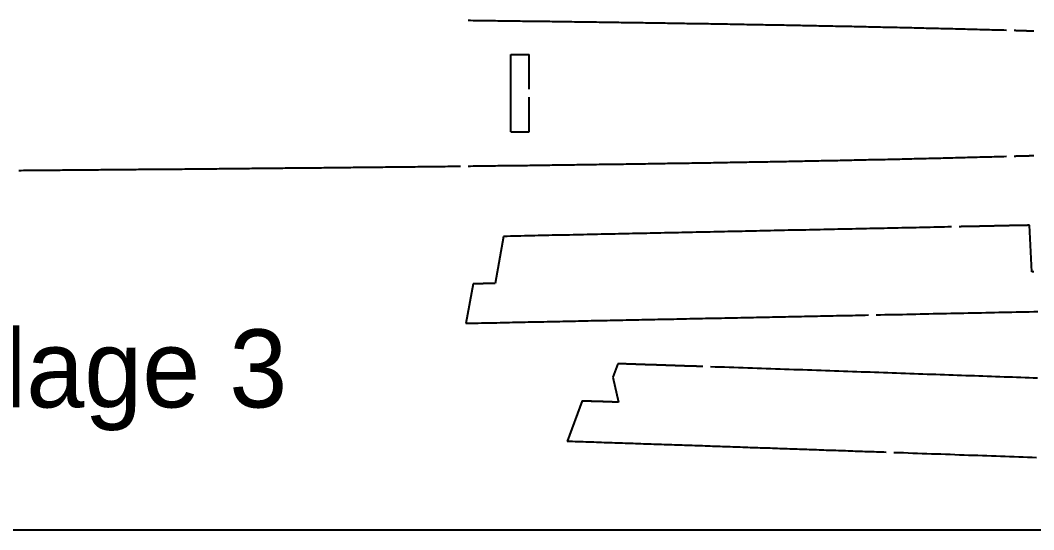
# Model space of a CAD drawing. Extents: x -513 to 387, y 75 to 375.
# Drawn here: x -82.9 to 47, y 75.3 to 140.6 of the extents above; entities that cross this region are included whole.
import ezdxf

# ---------------------------------------------------------------- set-up
doc = ezdxf.new("R2010")
doc.units = 0
doc.layers.get('0').update_dxf_attribs({"linetype": 'CONTINUOUS'})
doc.layers.add('CADRE', color=1, linetype='CONTINUOUS')

msp = doc.modelspace()

# ---------------------------------------------------------------- linework, layer by layer
for p, q in [((-20.06, 126.28), (-20.06, 136.16)), ((-20.06, 136.16), (-17.69, 136.16)), ((-17.69, 131.72), (-17.69, 136.16)), ((-17.69, 126.28), (-17.69, 130.72)), ((-20.06, 126.28), (-17.69, 126.28)), ((46.74, 108.3), (46.44, 114.29)), ((-20.97, 112.86), (-22.06, 106.84)), ((-24.89, 106.78), (-25.82, 101.68)), ((-6.32, 96.54), (-6.95, 94.83)), ((-6.95, 94.83), (-6.24, 91.61)), ((-10.9, 91.77), (-12.81, 86.58))]:
    msp.add_line(p, q)
for points in [[(-25.51, 140.56, 0), (-25.19, 140.56, 0), (-24.88, 140.55, 0), (-24.56, 140.55, 0), (-24.24, 140.54, 0), (-23.93, 140.54, 0), (-23.61, 140.54, 0), (-23.29, 140.53, 0), (-22.98, 140.53, 0), (-22.66, 140.52, 0), (-22.34, 140.52, 0), (-22.02, 140.52, 0), (-21.71, 140.51, 0), (-21.39, 140.51, 0), (-21.07, 140.5, 0), (-20.76, 140.5, 0), (-20.44, 140.5, 0), (-20.12, 140.49, 0), (-19.81, 140.49, 0), (-19.49, 140.49, 0), (-19.17, 140.48, 0), (-18.85, 140.48, 0), (-18.54, 140.47, 0), (-18.22, 140.47, 0), (-17.9, 140.47, 0), (-17.59, 140.46, 0), (-17.27, 140.46, 0), (-16.95, 140.45, 0), (-16.64, 140.45, 0), (-16.32, 140.44, 0), (-16, 140.44, 0), (-15.69, 140.44, 0), (-15.37, 140.43, 0), (-15.05, 140.43, 0), (-14.73, 140.42, 0), (-14.42, 140.42, 0), (-14.1, 140.41, 0), (-13.78, 140.41, 0), (-13.47, 140.41, 0), (-13.15, 140.4, 0), (-12.84, 140.4, 0), (-12.52, 140.39, 0), (-12.2, 140.39, 0), (-11.89, 140.38, 0), (-11.57, 140.38, 0), (-11.25, 140.38, 0), (-10.94, 140.37, 0), (-10.62, 140.37, 0), (-10.31, 140.36, 0), (-9.99, 140.36, 0), (-9.68, 140.35, 0), (-9.36, 140.35, 0), (-9.04, 140.35, 0), (-8.73, 140.34, 0), (-8.41, 140.34, 0), (-8.1, 140.33, 0), (-7.78, 140.33, 0), (-7.47, 140.32, 0), (-7.15, 140.32, 0), (-6.84, 140.31, 0), (-6.52, 140.31, 0), (-6.21, 140.31, 0), (-5.9, 140.3, 0), (-5.58, 140.3, 0), (-5.27, 140.29, 0), (-4.95, 140.29, 0), (-4.64, 140.28, 0), (-4.33, 140.28, 0), (-4.01, 140.27, 0), (-3.7, 140.27, 0), (-3.39, 140.26, 0), (-3.07, 140.26, 0), (-2.76, 140.25, 0), (-2.45, 140.25, 0), (-2.14, 140.25, 0), (-1.82, 140.24, 0), (-1.51, 140.24, 0), (-1.2, 140.23, 0), (-0.89, 140.23, 0), (-0.58, 140.22, 0), (-0.26, 140.22, 0), (0.05, 140.21, 0), (0.36, 140.21, 0), (0.67, 140.2, 0), (0.98, 140.2, 0), (1.29, 140.19, 0), (1.6, 140.19, 0), (1.91, 140.18, 0), (2.22, 140.18, 0), (2.53, 140.17, 0), (2.84, 140.17, 0), (3.15, 140.16, 0), (3.46, 140.16, 0), (3.76, 140.15, 0), (4.07, 140.15, 0), (4.38, 140.14, 0), (4.69, 140.14, 0), (5, 140.13, 0), (5.3, 140.13, 0), (5.61, 140.12, 0), (5.92, 140.12, 0), (6.22, 140.11, 0), (6.53, 140.11, 0), (6.84, 140.1, 0), (7.14, 140.1, 0), (7.45, 140.09, 0), (7.75, 140.09, 0), (8.06, 140.08, 0), (8.36, 140.08, 0), (8.67, 140.07, 0), (8.97, 140.07, 0), (9.28, 140.06, 0), (9.58, 140.06, 0), (9.88, 140.05, 0), (10.19, 140.04, 0), (10.49, 140.04, 0), (10.79, 140.03, 0), (11.09, 140.03, 0), (11.39, 140.02, 0), (11.7, 140.02, 0), (12, 140.01, 0), (12.3, 140.01, 0), (12.6, 140, 0), (12.9, 140, 0), (13.2, 139.99, 0), (13.5, 139.99, 0), (13.8, 139.98, 0), (14.1, 139.97, 0), (14.39, 139.97, 0), (14.69, 139.96, 0), (14.99, 139.96, 0), (15.29, 139.95, 0), (15.58, 139.95, 0), (15.88, 139.94, 0), (16.18, 139.94, 0), (16.47, 139.93, 0), (16.77, 139.93, 0), (17.07, 139.92, 0), (17.36, 139.91, 0), (17.66, 139.91, 0), (17.96, 139.9, 0), (18.26, 139.9, 0), (18.55, 139.89, 0), (18.85, 139.88, 0), (19.15, 139.88, 0), (19.45, 139.87, 0), (19.75, 139.87, 0), (20.05, 139.86, 0), (20.35, 139.85, 0), (20.65, 139.85, 0), (20.95, 139.84, 0), (21.25, 139.84, 0), (21.56, 139.83, 0), (21.86, 139.82, 0), (22.16, 139.82, 0), (22.46, 139.81, 0), (22.77, 139.81, 0), (23.07, 139.8, 0), (23.37, 139.79, 0), (23.68, 139.79, 0), (23.98, 139.78, 0), (24.29, 139.78, 0), (24.59, 139.77, 0), (24.9, 139.76, 0), (25.2, 139.75, 0), (25.51, 139.75, 0), (25.81, 139.74, 0), (26.12, 139.74, 0), (26.43, 139.73, 0), (26.73, 139.72, 0), (27.04, 139.72, 0), (27.35, 139.71, 0), (27.65, 139.7, 0), (27.96, 139.69, 0), (28.27, 139.69, 0), (28.58, 139.68, 0), (28.88, 139.68, 0), (29.19, 139.67, 0), (29.5, 139.66, 0), (29.81, 139.65, 0), (30.12, 139.65, 0), (30.43, 139.64, 0), (30.74, 139.63, 0), (31.04, 139.62, 0), (31.35, 139.62, 0), (31.66, 139.61, 0), (31.97, 139.6, 0), (32.28, 139.6, 0), (32.59, 139.59, 0), (32.9, 139.58, 0), (33.21, 139.57, 0), (33.52, 139.57, 0), (33.83, 139.56, 0), (34.14, 139.55, 0), (34.45, 139.54, 0), (34.77, 139.54, 0), (35.08, 139.53, 0), (35.39, 139.52, 0), (35.7, 139.51, 0), (36.01, 139.51, 0), (36.32, 139.5, 0), (36.63, 139.49, 0), (36.94, 139.48, 0), (37.25, 139.47, 0), (37.56, 139.47, 0), (37.88, 139.46, 0), (38.19, 139.45, 0), (38.5, 139.44, 0), (38.81, 139.44, 0), (39.12, 139.43, 0), (39.43, 139.42, 0), (39.74, 139.41, 0), (40.06, 139.4, 0), (40.37, 139.39, 0), (40.68, 139.38, 0), (40.99, 139.38, 0), (41.3, 139.37, 0), (41.61, 139.36, 0), (41.92, 139.35, 0), (42.24, 139.34, 0), (42.55, 139.34, 0), (42.86, 139.33, 0), (43.17, 139.32, 0), (43.48, 139.31, 0)], [(44.48, 139.28, 0), (44.57, 139.28, 0), (44.66, 139.28, 0), (44.75, 139.27, 0), (44.84, 139.27, 0), (44.93, 139.27, 0), (45.02, 139.26, 0), (45.11, 139.26, 0), (45.2, 139.26, 0), (45.29, 139.26, 0), (45.38, 139.25, 0), (45.47, 139.25, 0), (45.56, 139.25, 0), (45.65, 139.25, 0), (45.74, 139.24, 0), (45.83, 139.24, 0), (45.92, 139.24, 0), (46.01, 139.24, 0), (46.1, 139.23, 0), (46.19, 139.23, 0), (46.28, 139.23, 0), (46.37, 139.23, 0), (46.46, 139.22, 0), (46.55, 139.22, 0), (46.64, 139.22, 0), (46.73, 139.22, 0), (46.82, 139.21, 0), (46.91, 139.21, 0), (47, 139.21, 0)], [(-25.51, 121.88, 0), (-25.19, 121.88, 0), (-24.88, 121.89, 0), (-24.56, 121.89, 0), (-24.24, 121.89, 0), (-23.93, 121.9, 0), (-23.61, 121.9, 0), (-23.29, 121.91, 0), (-22.98, 121.91, 0), (-22.66, 121.91, 0), (-22.34, 121.92, 0), (-22.02, 121.92, 0), (-21.71, 121.93, 0), (-21.39, 121.93, 0), (-21.07, 121.93, 0), (-20.76, 121.94, 0), (-20.44, 121.94, 0), (-20.12, 121.94, 0), (-19.81, 121.95, 0), (-19.49, 121.95, 0), (-19.17, 121.96, 0), (-18.85, 121.96, 0), (-18.54, 121.97, 0), (-18.22, 121.97, 0), (-17.9, 121.97, 0), (-17.59, 121.98, 0), (-17.27, 121.98, 0), (-16.95, 121.99, 0), (-16.64, 121.99, 0), (-16.32, 121.99, 0), (-16, 122, 0), (-15.69, 122, 0), (-15.37, 122.01, 0), (-15.05, 122.01, 0), (-14.73, 122.02, 0), (-14.42, 122.02, 0), (-14.1, 122.02, 0), (-13.78, 122.03, 0), (-13.47, 122.03, 0), (-13.15, 122.04, 0), (-12.84, 122.04, 0), (-12.52, 122.04, 0), (-12.2, 122.05, 0), (-11.89, 122.05, 0), (-11.57, 122.06, 0), (-11.25, 122.06, 0), (-10.94, 122.07, 0), (-10.62, 122.07, 0), (-10.31, 122.08, 0), (-9.99, 122.08, 0), (-9.68, 122.08, 0), (-9.36, 122.09, 0), (-9.04, 122.09, 0), (-8.73, 122.1, 0), (-8.41, 122.1, 0), (-8.1, 122.11, 0), (-7.78, 122.11, 0), (-7.47, 122.11, 0), (-7.15, 122.12, 0), (-6.84, 122.12, 0), (-6.52, 122.13, 0), (-6.21, 122.13, 0), (-5.9, 122.14, 0), (-5.58, 122.14, 0), (-5.27, 122.15, 0), (-4.95, 122.15, 0), (-4.64, 122.16, 0), (-4.33, 122.16, 0), (-4.01, 122.17, 0), (-3.7, 122.17, 0), (-3.39, 122.17, 0), (-3.07, 122.18, 0), (-2.76, 122.18, 0), (-2.45, 122.19, 0), (-2.14, 122.19, 0), (-1.82, 122.2, 0), (-1.51, 122.2, 0), (-1.2, 122.21, 0), (-0.89, 122.21, 0), (-0.58, 122.22, 0), (-0.26, 122.22, 0), (0.05, 122.23, 0), (0.36, 122.23, 0), (0.67, 122.24, 0), (0.98, 122.24, 0), (1.29, 122.25, 0), (1.6, 122.25, 0), (1.91, 122.26, 0), (2.22, 122.26, 0), (2.53, 122.27, 0), (2.84, 122.27, 0), (3.15, 122.28, 0), (3.46, 122.28, 0), (3.76, 122.28, 0), (4.07, 122.29, 0), (4.38, 122.3, 0), (4.69, 122.3, 0), (5, 122.31, 0), (5.3, 122.31, 0), (5.61, 122.31, 0), (5.92, 122.32, 0), (6.22, 122.33, 0), (6.53, 122.33, 0), (6.84, 122.34, 0), (7.14, 122.34, 0), (7.45, 122.35, 0), (7.75, 122.35, 0), (8.06, 122.36, 0), (8.36, 122.36, 0), (8.67, 122.37, 0), (8.97, 122.37, 0), (9.28, 122.38, 0), (9.58, 122.38, 0), (9.88, 122.39, 0), (10.19, 122.39, 0), (10.49, 122.4, 0), (10.79, 122.4, 0), (11.09, 122.41, 0), (11.39, 122.41, 0), (11.7, 122.42, 0), (12, 122.42, 0), (12.3, 122.43, 0), (12.6, 122.44, 0), (12.9, 122.44, 0), (13.2, 122.45, 0), (13.5, 122.45, 0), (13.8, 122.46, 0), (14.1, 122.46, 0), (14.39, 122.47, 0), (14.69, 122.47, 0), (14.99, 122.48, 0), (15.29, 122.48, 0), (15.58, 122.49, 0), (15.88, 122.5, 0), (16.18, 122.5, 0), (16.47, 122.51, 0), (16.77, 122.51, 0), (17.07, 122.52, 0), (17.36, 122.52, 0), (17.66, 122.53, 0), (17.96, 122.54, 0), (18.26, 122.54, 0), (18.55, 122.55, 0), (18.85, 122.55, 0), (19.15, 122.56, 0), (19.45, 122.56, 0), (19.75, 122.57, 0), (20.05, 122.58, 0), (20.35, 122.58, 0), (20.65, 122.59, 0), (20.95, 122.59, 0), (21.25, 122.6, 0), (21.56, 122.61, 0), (21.86, 122.61, 0), (22.16, 122.62, 0), (22.46, 122.63, 0), (22.77, 122.63, 0), (23.07, 122.64, 0), (23.37, 122.64, 0), (23.68, 122.65, 0), (23.98, 122.66, 0), (24.29, 122.66, 0), (24.59, 122.67, 0), (24.9, 122.68, 0), (25.2, 122.68, 0), (25.51, 122.69, 0), (25.81, 122.7, 0), (26.12, 122.7, 0), (26.43, 122.71, 0), (26.73, 122.72, 0), (27.04, 122.72, 0), (27.35, 122.73, 0), (27.65, 122.74, 0), (27.96, 122.74, 0), (28.27, 122.75, 0), (28.58, 122.76, 0), (28.88, 122.76, 0), (29.19, 122.77, 0), (29.5, 122.78, 0), (29.81, 122.78, 0), (30.12, 122.79, 0), (30.43, 122.8, 0), (30.74, 122.81, 0), (31.04, 122.81, 0), (31.35, 122.82, 0), (31.66, 122.83, 0), (31.97, 122.83, 0), (32.28, 122.84, 0), (32.59, 122.85, 0), (32.9, 122.86, 0), (33.21, 122.86, 0), (33.52, 122.87, 0), (33.83, 122.88, 0), (34.14, 122.89, 0), (34.45, 122.89, 0), (34.77, 122.9, 0), (35.08, 122.91, 0), (35.39, 122.92, 0), (35.7, 122.92, 0), (36.01, 122.93, 0), (36.32, 122.94, 0), (36.63, 122.95, 0), (36.94, 122.96, 0), (37.25, 122.96, 0), (37.56, 122.97, 0), (37.88, 122.98, 0), (38.19, 122.99, 0), (38.5, 123, 0), (38.81, 123, 0), (39.12, 123.01, 0), (39.43, 123.02, 0), (39.74, 123.03, 0), (40.06, 123.04, 0), (40.37, 123.04, 0), (40.68, 123.05, 0), (40.99, 123.06, 0), (41.3, 123.07, 0), (41.61, 123.08, 0), (41.92, 123.09, 0), (42.24, 123.09, 0), (42.55, 123.1, 0), (42.86, 123.11, 0), (43.17, 123.12, 0), (43.48, 123.13, 0)], [(44.48, 123.16, 0), (44.57, 123.16, 0), (44.66, 123.16, 0), (44.75, 123.17, 0), (44.84, 123.17, 0), (44.93, 123.17, 0), (45.02, 123.17, 0), (45.11, 123.18, 0), (45.2, 123.18, 0), (45.29, 123.18, 0), (45.38, 123.18, 0), (45.47, 123.19, 0), (45.56, 123.19, 0), (45.65, 123.19, 0), (45.74, 123.19, 0), (45.83, 123.2, 0), (45.92, 123.2, 0), (46.01, 123.2, 0), (46.1, 123.2, 0), (46.19, 123.21, 0), (46.28, 123.21, 0), (46.37, 123.21, 0), (46.46, 123.22, 0), (46.55, 123.22, 0), (46.64, 123.22, 0), (46.73, 123.22, 0), (46.82, 123.23, 0), (46.91, 123.23, 0), (47, 123.23, 0)], [(-83.12, 121.33, 0), (-82.81, 121.33, 0), (-82.49, 121.34, 0), (-82.18, 121.34, 0), (-81.87, 121.34, 0), (-81.55, 121.34, 0), (-81.24, 121.35, 0), (-80.93, 121.35, 0), (-80.62, 121.35, 0), (-80.31, 121.35, 0), (-79.99, 121.36, 0), (-79.68, 121.36, 0), (-79.37, 121.36, 0), (-79.06, 121.36, 0), (-78.75, 121.37, 0), (-78.44, 121.37, 0), (-78.13, 121.37, 0), (-77.82, 121.37, 0), (-77.51, 121.38, 0), (-77.2, 121.38, 0), (-76.89, 121.38, 0), (-76.58, 121.38, 0), (-76.28, 121.39, 0), (-75.97, 121.39, 0), (-75.66, 121.39, 0), (-75.35, 121.39, 0), (-75.04, 121.4, 0), (-74.74, 121.4, 0), (-74.43, 121.4, 0), (-74.12, 121.4, 0), (-73.82, 121.41, 0), (-73.51, 121.41, 0), (-73.21, 121.41, 0), (-72.9, 121.41, 0), (-72.6, 121.42, 0), (-72.29, 121.42, 0), (-71.99, 121.42, 0), (-71.68, 121.42, 0), (-71.38, 121.42, 0), (-71.08, 121.43, 0), (-70.78, 121.43, 0), (-70.47, 121.43, 0), (-70.17, 121.44, 0), (-69.87, 121.44, 0), (-69.57, 121.44, 0), (-69.27, 121.44, 0), (-68.96, 121.45, 0), (-68.66, 121.45, 0), (-68.36, 121.45, 0), (-68.06, 121.45, 0), (-67.76, 121.46, 0), (-67.47, 121.46, 0), (-67.17, 121.46, 0), (-66.87, 121.46, 0), (-66.57, 121.47, 0), (-66.27, 121.47, 0), (-65.98, 121.47, 0), (-65.68, 121.47, 0), (-65.38, 121.48, 0), (-65.09, 121.48, 0), (-64.79, 121.48, 0), (-64.49, 121.48, 0), (-64.2, 121.49, 0), (-63.9, 121.49, 0), (-63.61, 121.49, 0), (-63.32, 121.49, 0), (-63.02, 121.5, 0), (-62.73, 121.5, 0), (-62.44, 121.5, 0), (-62.15, 121.5, 0), (-61.85, 121.51, 0), (-61.56, 121.51, 0), (-61.27, 121.51, 0), (-60.98, 121.52, 0), (-60.69, 121.52, 0), (-60.39, 121.52, 0), (-60.1, 121.52, 0), (-59.81, 121.53, 0), (-59.51, 121.53, 0), (-59.22, 121.53, 0), (-58.92, 121.53, 0), (-58.63, 121.54, 0), (-58.33, 121.54, 0), (-58.04, 121.54, 0), (-57.74, 121.54, 0), (-57.44, 121.55, 0), (-57.14, 121.55, 0), (-56.85, 121.55, 0), (-56.55, 121.56, 0), (-56.25, 121.56, 0), (-55.95, 121.56, 0), (-55.65, 121.56, 0), (-55.35, 121.57, 0), (-55.05, 121.57, 0), (-54.75, 121.57, 0), (-54.45, 121.57, 0), (-54.15, 121.58, 0), (-53.84, 121.58, 0), (-53.54, 121.58, 0), (-53.24, 121.59, 0), (-52.94, 121.59, 0), (-52.63, 121.59, 0), (-52.33, 121.59, 0), (-52.03, 121.6, 0), (-51.72, 121.6, 0), (-51.42, 121.6, 0), (-51.11, 121.61, 0), (-50.81, 121.61, 0), (-50.5, 121.61, 0), (-50.19, 121.61, 0), (-49.89, 121.62, 0), (-49.58, 121.62, 0), (-49.27, 121.62, 0), (-48.96, 121.63, 0), (-48.66, 121.63, 0), (-48.35, 121.63, 0), (-48.04, 121.64, 0), (-47.73, 121.64, 0), (-47.42, 121.64, 0), (-47.11, 121.64, 0), (-46.8, 121.65, 0), (-46.49, 121.65, 0), (-46.18, 121.65, 0), (-45.87, 121.66, 0), (-45.56, 121.66, 0), (-45.25, 121.66, 0), (-44.94, 121.67, 0), (-44.63, 121.67, 0), (-44.31, 121.67, 0), (-44, 121.68, 0), (-43.69, 121.68, 0), (-43.38, 121.68, 0), (-43.06, 121.69, 0), (-42.75, 121.69, 0), (-42.44, 121.69, 0), (-42.12, 121.69, 0), (-41.81, 121.7, 0), (-41.49, 121.7, 0), (-41.18, 121.7, 0), (-40.87, 121.71, 0), (-40.55, 121.71, 0), (-40.23, 121.72, 0), (-39.92, 121.72, 0), (-39.6, 121.72, 0), (-39.29, 121.72, 0), (-38.97, 121.73, 0), (-38.65, 121.73, 0), (-38.34, 121.73, 0), (-38.02, 121.74, 0), (-37.7, 121.74, 0), (-37.39, 121.75, 0), (-37.07, 121.75, 0), (-36.75, 121.75, 0), (-36.43, 121.75, 0), (-36.12, 121.76, 0), (-35.8, 121.76, 0), (-35.48, 121.77, 0), (-35.16, 121.77, 0), (-34.84, 121.77, 0), (-34.52, 121.78, 0), (-34.2, 121.78, 0), (-33.89, 121.78, 0), (-33.57, 121.79, 0), (-33.25, 121.79, 0), (-32.93, 121.79, 0), (-32.61, 121.8, 0), (-32.29, 121.8, 0), (-31.97, 121.81, 0), (-31.65, 121.81, 0), (-31.33, 121.81, 0), (-31.01, 121.81, 0), (-30.69, 121.82, 0), (-30.37, 121.82, 0), (-30.04, 121.83, 0), (-29.72, 121.83, 0), (-29.4, 121.83, 0), (-29.08, 121.84, 0), (-28.76, 121.84, 0), (-28.44, 121.84, 0), (-28.12, 121.85, 0), (-27.8, 121.85, 0), (-27.47, 121.86, 0), (-27.15, 121.86, 0), (-26.83, 121.86, 0), (-26.51, 121.87, 0)], [(36.44, 114.08, 0), (35.99, 114.07, 0), (35.53, 114.06, 0), (35.08, 114.05, 0), (34.63, 114.04, 0), (34.17, 114.03, 0), (33.72, 114.02, 0), (33.26, 114.01, 0), (32.81, 114, 0), (32.36, 113.99, 0), (31.9, 113.98, 0), (31.45, 113.97, 0), (30.99, 113.96, 0), (30.54, 113.95, 0), (30.08, 113.94, 0), (29.63, 113.93, 0), (29.17, 113.92, 0), (28.72, 113.91, 0), (28.26, 113.9, 0), (27.81, 113.89, 0), (27.35, 113.89, 0), (26.9, 113.88, 0), (26.44, 113.87, 0), (25.99, 113.86, 0), (25.53, 113.85, 0), (25.08, 113.84, 0), (24.62, 113.83, 0), (24.17, 113.82, 0), (23.71, 113.81, 0), (23.26, 113.8, 0), (22.8, 113.79, 0), (22.35, 113.78, 0), (21.89, 113.77, 0), (21.44, 113.76, 0), (20.98, 113.75, 0), (20.53, 113.74, 0), (20.07, 113.73, 0), (19.62, 113.72, 0), (19.16, 113.71, 0), (18.7, 113.7, 0), (18.25, 113.69, 0), (17.79, 113.68, 0), (17.34, 113.67, 0), (16.88, 113.67, 0), (16.43, 113.66, 0), (15.97, 113.64, 0), (15.52, 113.64, 0), (15.06, 113.63, 0), (14.61, 113.62, 0), (14.15, 113.61, 0), (13.7, 113.6, 0), (13.24, 113.59, 0), (12.79, 113.58, 0), (12.33, 113.57, 0), (11.88, 113.56, 0), (11.43, 113.55, 0), (10.97, 113.54, 0), (10.52, 113.53, 0), (10.06, 113.52, 0), (9.61, 113.51, 0), (9.15, 113.5, 0), (8.7, 113.49, 0), (8.24, 113.48, 0), (7.79, 113.47, 0), (7.34, 113.46, 0), (6.88, 113.45, 0), (6.43, 113.44, 0), (5.98, 113.44, 0), (5.52, 113.42, 0), (5.07, 113.42, 0), (4.61, 113.41, 0), (4.16, 113.4, 0), (3.71, 113.39, 0), (3.26, 113.38, 0), (2.8, 113.37, 0), (2.35, 113.36, 0), (1.9, 113.35, 0), (1.44, 113.34, 0), (0.99, 113.33, 0), (0.54, 113.32, 0), (0.09, 113.31, 0), (-0.36, 113.3, 0), (-0.82, 113.29, 0), (-1.27, 113.28, 0), (-1.72, 113.27, 0), (-2.17, 113.26, 0), (-2.62, 113.25, 0), (-3.07, 113.24, 0), (-3.53, 113.23, 0), (-3.98, 113.22, 0), (-4.43, 113.22, 0), (-4.88, 113.2, 0), (-5.33, 113.2, 0), (-5.78, 113.19, 0), (-6.23, 113.18, 0), (-6.68, 113.17, 0), (-7.13, 113.16, 0), (-7.58, 113.15, 0), (-8.03, 113.14, 0), (-8.48, 113.13, 0), (-8.92, 113.12, 0), (-9.37, 113.11, 0), (-9.82, 113.1, 0), (-10.27, 113.09, 0), (-10.72, 113.08, 0), (-11.17, 113.07, 0), (-11.61, 113.06, 0), (-12.06, 113.05, 0), (-12.51, 113.04, 0), (-12.96, 113.03, 0), (-13.4, 113.02, 0), (-13.85, 113.01, 0), (-14.3, 113, 0), (-14.74, 113, 0), (-15.19, 112.98, 0), (-15.63, 112.98, 0), (-16.08, 112.97, 0), (-16.53, 112.96, 0), (-16.97, 112.95, 0), (-17.42, 112.94, 0), (-17.86, 112.93, 0), (-18.3, 112.92, 0), (-18.75, 112.91, 0), (-19.19, 112.9, 0), (-19.64, 112.89, 0), (-20.08, 112.88, 0), (-20.52, 112.87, 0), (-20.97, 112.86, 0)], [(46.44, 114.29, 0), (46.37, 114.29, 0), (46.3, 114.29, 0), (46.23, 114.29, 0), (46.16, 114.28, 0), (46.09, 114.28, 0), (46.02, 114.28, 0), (45.95, 114.28, 0), (45.87, 114.28, 0), (45.8, 114.28, 0), (45.73, 114.28, 0), (45.66, 114.27, 0), (45.59, 114.27, 0), (45.52, 114.27, 0), (45.45, 114.27, 0), (45.38, 114.27, 0), (45.31, 114.27, 0), (45.24, 114.27, 0), (45.17, 114.26, 0), (45.1, 114.26, 0), (45.03, 114.26, 0), (44.96, 114.26, 0), (44.88, 114.26, 0), (44.81, 114.26, 0), (44.74, 114.25, 0), (44.67, 114.25, 0), (44.6, 114.25, 0), (44.53, 114.25, 0), (44.46, 114.25, 0), (44.39, 114.25, 0), (44.32, 114.25, 0), (44.25, 114.24, 0), (44.18, 114.24, 0), (44.11, 114.24, 0), (44.04, 114.24, 0), (43.97, 114.24, 0), (43.89, 114.24, 0), (43.82, 114.23, 0), (43.75, 114.23, 0), (43.68, 114.23, 0), (43.61, 114.23, 0), (43.54, 114.23, 0), (43.47, 114.23, 0), (43.4, 114.23, 0), (43.33, 114.22, 0), (43.26, 114.22, 0), (43.19, 114.22, 0), (43.12, 114.22, 0), (43.05, 114.22, 0), (42.97, 114.22, 0), (42.9, 114.22, 0), (42.83, 114.21, 0), (42.76, 114.21, 0), (42.69, 114.21, 0), (42.62, 114.21, 0), (42.55, 114.21, 0), (42.48, 114.21, 0), (42.41, 114.2, 0), (42.34, 114.2, 0), (42.27, 114.2, 0), (42.2, 114.2, 0), (42.12, 114.2, 0), (42.05, 114.2, 0), (41.98, 114.2, 0), (41.91, 114.19, 0), (41.84, 114.19, 0), (41.77, 114.19, 0), (41.7, 114.19, 0), (41.63, 114.19, 0), (41.56, 114.19, 0), (41.49, 114.19, 0), (41.42, 114.18, 0), (41.34, 114.18, 0), (41.27, 114.18, 0), (41.2, 114.18, 0), (41.13, 114.18, 0), (41.06, 114.18, 0), (40.99, 114.17, 0), (40.92, 114.17, 0), (40.85, 114.17, 0), (40.78, 114.17, 0), (40.71, 114.17, 0), (40.64, 114.17, 0), (40.56, 114.17, 0), (40.49, 114.16, 0), (40.42, 114.16, 0), (40.35, 114.16, 0), (40.28, 114.16, 0), (40.21, 114.16, 0), (40.14, 114.16, 0), (40.07, 114.16, 0), (40, 114.15, 0), (39.93, 114.15, 0), (39.86, 114.15, 0), (39.78, 114.15, 0), (39.71, 114.15, 0), (39.64, 114.15, 0), (39.57, 114.14, 0), (39.5, 114.14, 0), (39.43, 114.14, 0), (39.36, 114.14, 0), (39.29, 114.14, 0), (39.22, 114.14, 0), (39.15, 114.14, 0), (39.08, 114.13, 0), (39, 114.13, 0), (38.93, 114.13, 0), (38.86, 114.13, 0), (38.79, 114.13, 0), (38.72, 114.13, 0), (38.65, 114.12, 0), (38.58, 114.12, 0), (38.51, 114.12, 0), (38.44, 114.12, 0), (38.37, 114.12, 0), (38.29, 114.12, 0), (38.22, 114.11, 0), (38.15, 114.11, 0), (38.08, 114.11, 0), (38.01, 114.11, 0), (37.94, 114.11, 0), (37.87, 114.11, 0), (37.8, 114.11, 0), (37.73, 114.11, 0), (37.66, 114.1, 0), (37.58, 114.1, 0), (37.51, 114.1, 0), (37.44, 114.1, 0)], [(47, 108.3, 0), (46.99, 108.3, 0), (46.98, 108.3, 0), (46.97, 108.3, 0), (46.96, 108.3, 0), (46.96, 108.3, 0), (46.95, 108.3, 0), (46.94, 108.3, 0), (46.93, 108.3, 0), (46.92, 108.3, 0), (46.92, 108.3, 0), (46.91, 108.3, 0), (46.9, 108.3, 0), (46.89, 108.3, 0), (46.89, 108.3, 0), (46.88, 108.3, 0), (46.87, 108.3, 0), (46.86, 108.3, 0), (46.85, 108.3, 0), (46.85, 108.3, 0), (46.84, 108.3, 0), (46.83, 108.3, 0), (46.82, 108.3, 0), (46.81, 108.3, 0), (46.81, 108.3, 0), (46.8, 108.3, 0), (46.79, 108.3, 0), (46.78, 108.3, 0), (46.78, 108.3, 0), (46.77, 108.3, 0), (46.76, 108.3, 0), (46.75, 108.3, 0), (46.74, 108.3, 0)], [(-22.06, 106.84, 0), (-22.08, 106.84, 0), (-22.09, 106.84, 0), (-22.1, 106.84, 0), (-22.11, 106.84, 0), (-22.13, 106.84, 0), (-22.14, 106.84, 0), (-22.15, 106.84, 0), (-22.17, 106.84, 0), (-22.18, 106.83, 0), (-22.19, 106.83, 0), (-22.2, 106.83, 0), (-22.22, 106.83, 0), (-22.23, 106.83, 0), (-22.24, 106.83, 0), (-22.25, 106.83, 0), (-22.27, 106.83, 0), (-22.28, 106.83, 0), (-22.29, 106.83, 0), (-22.3, 106.83, 0), (-22.32, 106.83, 0), (-22.33, 106.83, 0), (-22.34, 106.83, 0), (-22.36, 106.83, 0), (-22.37, 106.83, 0), (-22.38, 106.83, 0), (-22.39, 106.83, 0), (-22.41, 106.83, 0), (-22.42, 106.83, 0), (-22.43, 106.83, 0), (-22.44, 106.83, 0), (-22.46, 106.83, 0), (-22.47, 106.83, 0), (-22.48, 106.83, 0), (-22.49, 106.83, 0), (-22.51, 106.83, 0), (-22.52, 106.83, 0), (-22.53, 106.83, 0), (-22.55, 106.83, 0), (-22.56, 106.83, 0), (-22.57, 106.83, 0), (-22.58, 106.83, 0), (-22.6, 106.83, 0), (-22.61, 106.83, 0), (-22.62, 106.83, 0), (-22.63, 106.83, 0), (-22.65, 106.83, 0), (-22.66, 106.83, 0), (-22.67, 106.83, 0), (-22.68, 106.82, 0), (-22.7, 106.82, 0), (-22.71, 106.82, 0), (-22.72, 106.82, 0), (-22.74, 106.82, 0), (-22.75, 106.82, 0), (-22.76, 106.82, 0), (-22.77, 106.82, 0), (-22.79, 106.82, 0), (-22.8, 106.82, 0), (-22.81, 106.82, 0), (-22.82, 106.82, 0), (-22.84, 106.82, 0), (-22.85, 106.82, 0), (-22.86, 106.82, 0), (-22.88, 106.82, 0), (-22.89, 106.82, 0), (-22.9, 106.82, 0), (-22.91, 106.82, 0), (-22.93, 106.82, 0), (-22.94, 106.82, 0), (-22.95, 106.82, 0), (-22.96, 106.82, 0), (-22.98, 106.82, 0), (-22.99, 106.82, 0), (-23, 106.82, 0), (-23.01, 106.82, 0), (-23.03, 106.82, 0), (-23.04, 106.82, 0), (-23.05, 106.82, 0), (-23.07, 106.82, 0), (-23.08, 106.82, 0), (-23.09, 106.82, 0), (-23.1, 106.81, 0), (-23.12, 106.81, 0), (-23.13, 106.81, 0), (-23.14, 106.81, 0), (-23.15, 106.81, 0), (-23.17, 106.81, 0), (-23.18, 106.81, 0), (-23.19, 106.81, 0), (-23.2, 106.81, 0), (-23.22, 106.81, 0), (-23.23, 106.81, 0), (-23.24, 106.81, 0), (-23.26, 106.81, 0), (-23.27, 106.81, 0), (-23.28, 106.81, 0), (-23.29, 106.81, 0), (-23.31, 106.81, 0), (-23.32, 106.81, 0), (-23.33, 106.81, 0), (-23.34, 106.81, 0), (-23.36, 106.81, 0), (-23.37, 106.81, 0), (-23.38, 106.81, 0), (-23.39, 106.81, 0), (-23.41, 106.81, 0), (-23.42, 106.81, 0), (-23.43, 106.81, 0), (-23.45, 106.81, 0), (-23.46, 106.81, 0), (-23.47, 106.81, 0), (-23.48, 106.81, 0), (-23.5, 106.81, 0), (-23.51, 106.81, 0), (-23.52, 106.81, 0), (-23.53, 106.81, 0), (-23.55, 106.81, 0), (-23.56, 106.81, 0), (-23.57, 106.81, 0), (-23.58, 106.81, 0), (-23.6, 106.81, 0), (-23.61, 106.8, 0), (-23.62, 106.8, 0), (-23.63, 106.8, 0), (-23.65, 106.8, 0), (-23.66, 106.8, 0), (-23.67, 106.8, 0), (-23.69, 106.8, 0), (-23.7, 106.8, 0), (-23.71, 106.8, 0), (-23.72, 106.8, 0), (-23.74, 106.8, 0), (-23.75, 106.8, 0), (-23.76, 106.8, 0), (-23.77, 106.8, 0), (-23.79, 106.8, 0), (-23.8, 106.8, 0), (-23.81, 106.8, 0), (-23.82, 106.8, 0), (-23.84, 106.8, 0), (-23.85, 106.8, 0), (-23.86, 106.8, 0), (-23.88, 106.8, 0), (-23.89, 106.8, 0), (-23.9, 106.8, 0), (-23.91, 106.8, 0), (-23.93, 106.8, 0), (-23.94, 106.8, 0), (-23.95, 106.8, 0), (-23.96, 106.8, 0), (-23.98, 106.8, 0), (-23.99, 106.8, 0), (-24, 106.8, 0), (-24.01, 106.8, 0), (-24.03, 106.8, 0), (-24.04, 106.8, 0), (-24.05, 106.8, 0), (-24.07, 106.79, 0), (-24.08, 106.79, 0), (-24.09, 106.79, 0), (-24.1, 106.79, 0), (-24.12, 106.79, 0), (-24.13, 106.79, 0), (-24.14, 106.79, 0), (-24.15, 106.79, 0), (-24.17, 106.79, 0), (-24.18, 106.79, 0), (-24.19, 106.79, 0), (-24.2, 106.79, 0), (-24.22, 106.79, 0), (-24.23, 106.79, 0), (-24.24, 106.79, 0), (-24.25, 106.79, 0), (-24.27, 106.79, 0), (-24.28, 106.79, 0), (-24.29, 106.79, 0), (-24.31, 106.79, 0), (-24.32, 106.79, 0), (-24.33, 106.79, 0), (-24.34, 106.79, 0), (-24.36, 106.79, 0), (-24.37, 106.79, 0), (-24.38, 106.79, 0), (-24.39, 106.79, 0), (-24.41, 106.79, 0), (-24.42, 106.79, 0), (-24.43, 106.79, 0), (-24.44, 106.79, 0), (-24.46, 106.79, 0), (-24.47, 106.79, 0), (-24.48, 106.78, 0), (-24.49, 106.78, 0), (-24.51, 106.78, 0), (-24.52, 106.78, 0), (-24.53, 106.78, 0), (-24.55, 106.78, 0), (-24.56, 106.78, 0), (-24.57, 106.78, 0), (-24.58, 106.78, 0), (-24.6, 106.78, 0), (-24.61, 106.78, 0), (-24.62, 106.78, 0), (-24.63, 106.78, 0), (-24.65, 106.78, 0), (-24.66, 106.78, 0), (-24.67, 106.78, 0), (-24.68, 106.78, 0), (-24.7, 106.78, 0), (-24.71, 106.78, 0), (-24.72, 106.78, 0), (-24.73, 106.78, 0), (-24.75, 106.78, 0), (-24.76, 106.78, 0), (-24.77, 106.78, 0), (-24.79, 106.78, 0), (-24.8, 106.78, 0), (-24.81, 106.78, 0), (-24.82, 106.78, 0), (-24.84, 106.78, 0), (-24.85, 106.78, 0), (-24.86, 106.78, 0), (-24.87, 106.78, 0), (-24.89, 106.78, 0)], [(25.79, 102.75, 0), (25.39, 102.74, 0), (24.98, 102.73, 0), (24.57, 102.72, 0), (24.16, 102.71, 0), (23.75, 102.7, 0), (23.34, 102.69, 0), (22.93, 102.69, 0), (22.52, 102.68, 0), (22.11, 102.67, 0), (21.7, 102.66, 0), (21.29, 102.65, 0), (20.89, 102.64, 0), (20.48, 102.64, 0), (20.07, 102.63, 0), (19.66, 102.62, 0), (19.25, 102.61, 0), (18.84, 102.6, 0), (18.43, 102.59, 0), (18.02, 102.59, 0), (17.61, 102.58, 0), (17.2, 102.57, 0), (16.79, 102.56, 0), (16.38, 102.55, 0), (15.97, 102.54, 0), (15.56, 102.54, 0), (15.16, 102.53, 0), (14.75, 102.52, 0), (14.34, 102.51, 0), (13.93, 102.5, 0), (13.52, 102.49, 0), (13.11, 102.48, 0), (12.7, 102.48, 0), (12.29, 102.47, 0), (11.88, 102.46, 0), (11.47, 102.45, 0), (11.06, 102.44, 0), (10.65, 102.44, 0), (10.24, 102.43, 0), (9.83, 102.42, 0), (9.43, 102.41, 0), (9.02, 102.4, 0), (8.61, 102.39, 0), (8.2, 102.39, 0), (7.79, 102.38, 0), (7.38, 102.37, 0), (6.97, 102.36, 0), (6.56, 102.35, 0), (6.15, 102.34, 0), (5.75, 102.33, 0), (5.34, 102.33, 0), (4.93, 102.32, 0), (4.52, 102.31, 0), (4.11, 102.3, 0), (3.7, 102.29, 0), (3.29, 102.28, 0), (2.89, 102.28, 0), (2.48, 102.27, 0), (2.07, 102.26, 0), (1.66, 102.25, 0), (1.25, 102.24, 0), (0.85, 102.23, 0), (0.44, 102.23, 0), (0.03, 102.22, 0), (-0.38, 102.21, 0), (-0.79, 102.2, 0), (-1.19, 102.19, 0), (-1.6, 102.18, 0), (-2.01, 102.18, 0), (-2.42, 102.17, 0), (-2.82, 102.16, 0), (-3.23, 102.15, 0), (-3.64, 102.14, 0), (-4.04, 102.13, 0), (-4.45, 102.12, 0), (-4.86, 102.12, 0), (-5.26, 102.11, 0), (-5.67, 102.1, 0), (-6.08, 102.09, 0), (-6.48, 102.08, 0), (-6.89, 102.08, 0), (-7.3, 102.07, 0), (-7.7, 102.06, 0), (-8.11, 102.05, 0), (-8.51, 102.04, 0), (-8.92, 102.03, 0), (-9.32, 102.03, 0), (-9.73, 102.02, 0), (-10.13, 102.01, 0), (-10.54, 102, 0), (-10.94, 101.99, 0), (-11.35, 101.98, 0), (-11.75, 101.97, 0), (-12.16, 101.97, 0), (-12.56, 101.96, 0), (-12.97, 101.95, 0), (-13.37, 101.94, 0), (-13.77, 101.93, 0), (-14.18, 101.92, 0), (-14.58, 101.92, 0), (-14.99, 101.91, 0), (-15.39, 101.9, 0), (-15.79, 101.89, 0), (-16.2, 101.88, 0), (-16.6, 101.87, 0), (-17, 101.86, 0), (-17.4, 101.86, 0), (-17.81, 101.85, 0), (-18.21, 101.84, 0), (-18.61, 101.83, 0), (-19.01, 101.82, 0), (-19.41, 101.81, 0), (-19.82, 101.81, 0), (-20.22, 101.8, 0), (-20.62, 101.79, 0), (-21.02, 101.78, 0), (-21.42, 101.77, 0), (-21.82, 101.76, 0), (-22.22, 101.76, 0), (-22.62, 101.75, 0), (-23.02, 101.74, 0), (-23.42, 101.73, 0), (-23.82, 101.72, 0), (-24.22, 101.71, 0), (-24.62, 101.7, 0), (-25.02, 101.7, 0), (-25.42, 101.69, 0), (-25.82, 101.68, 0)], [(47.53, 103.19, 0), (46.98, 103.18, 0), (46.42, 103.17, 0), (45.86, 103.16, 0), (45.31, 103.15, 0), (44.75, 103.14, 0), (44.19, 103.12, 0), (43.63, 103.11, 0), (43.07, 103.1, 0), (42.52, 103.09, 0), (41.96, 103.08, 0), (41.4, 103.07, 0), (40.84, 103.05, 0), (40.28, 103.04, 0), (39.72, 103.03, 0), (39.16, 103.02, 0), (38.6, 103.01, 0), (38.04, 103, 0), (37.48, 102.98, 0), (36.92, 102.97, 0), (36.36, 102.96, 0), (35.79, 102.95, 0), (35.23, 102.94, 0), (34.67, 102.93, 0), (34.11, 102.92, 0), (33.55, 102.9, 0), (32.99, 102.89, 0), (32.42, 102.88, 0), (31.86, 102.87, 0), (31.3, 102.86, 0), (30.74, 102.85, 0), (30.17, 102.83, 0), (29.61, 102.82, 0), (29.05, 102.81, 0), (28.48, 102.8, 0), (27.92, 102.79, 0), (27.36, 102.78, 0), (26.79, 102.77, 0)], [(4.55, 96.18, 0), (4.47, 96.18, 0), (4.38, 96.18, 0), (4.3, 96.19, 0), (4.21, 96.19, 0), (4.13, 96.19, 0), (4.05, 96.19, 0), (3.96, 96.2, 0), (3.88, 96.2, 0), (3.79, 96.2, 0), (3.71, 96.21, 0), (3.62, 96.21, 0), (3.54, 96.21, 0), (3.45, 96.21, 0), (3.37, 96.22, 0), (3.28, 96.22, 0), (3.2, 96.22, 0), (3.12, 96.23, 0), (3.03, 96.23, 0), (2.95, 96.23, 0), (2.86, 96.23, 0), (2.78, 96.24, 0), (2.69, 96.24, 0), (2.61, 96.24, 0), (2.52, 96.25, 0), (2.44, 96.25, 0), (2.35, 96.25, 0), (2.27, 96.25, 0), (2.18, 96.26, 0), (2.1, 96.26, 0), (2.01, 96.26, 0), (1.93, 96.27, 0), (1.84, 96.27, 0), (1.76, 96.27, 0), (1.67, 96.27, 0), (1.59, 96.28, 0), (1.5, 96.28, 0), (1.42, 96.28, 0), (1.33, 96.29, 0), (1.25, 96.29, 0), (1.16, 96.29, 0), (1.08, 96.29, 0), (0.99, 96.3, 0), (0.91, 96.3, 0), (0.82, 96.3, 0), (0.74, 96.31, 0), (0.65, 96.31, 0), (0.57, 96.31, 0), (0.48, 96.31, 0), (0.4, 96.32, 0), (0.31, 96.32, 0), (0.22, 96.32, 0), (0.14, 96.33, 0), (0.05, 96.33, 0), (-0.03, 96.33, 0), (-0.12, 96.33, 0), (-0.2, 96.34, 0), (-0.29, 96.34, 0), (-0.37, 96.34, 0), (-0.46, 96.35, 0), (-0.54, 96.35, 0), (-0.63, 96.35, 0), (-0.72, 96.35, 0), (-0.8, 96.36, 0), (-0.89, 96.36, 0), (-0.97, 96.36, 0), (-1.06, 96.37, 0), (-1.14, 96.37, 0), (-1.23, 96.37, 0), (-1.31, 96.37, 0), (-1.4, 96.38, 0), (-1.49, 96.38, 0), (-1.57, 96.38, 0), (-1.66, 96.39, 0), (-1.74, 96.39, 0), (-1.83, 96.39, 0), (-1.92, 96.39, 0), (-2, 96.4, 0), (-2.09, 96.4, 0), (-2.17, 96.4, 0), (-2.26, 96.41, 0), (-2.34, 96.41, 0), (-2.43, 96.41, 0), (-2.52, 96.42, 0), (-2.6, 96.42, 0), (-2.69, 96.42, 0), (-2.77, 96.42, 0), (-2.86, 96.43, 0), (-2.95, 96.43, 0), (-3.03, 96.43, 0), (-3.12, 96.44, 0), (-3.21, 96.44, 0), (-3.29, 96.44, 0), (-3.38, 96.44, 0), (-3.46, 96.45, 0), (-3.55, 96.45, 0), (-3.64, 96.45, 0), (-3.72, 96.46, 0), (-3.81, 96.46, 0), (-3.9, 96.46, 0), (-3.98, 96.46, 0), (-4.07, 96.47, 0), (-4.15, 96.47, 0), (-4.24, 96.47, 0), (-4.33, 96.48, 0), (-4.41, 96.48, 0), (-4.5, 96.48, 0), (-4.59, 96.48, 0), (-4.67, 96.49, 0), (-4.76, 96.49, 0), (-4.85, 96.49, 0), (-4.93, 96.5, 0), (-5.02, 96.5, 0), (-5.11, 96.5, 0), (-5.19, 96.5, 0), (-5.28, 96.51, 0), (-5.37, 96.51, 0), (-5.45, 96.51, 0), (-5.54, 96.52, 0), (-5.63, 96.52, 0), (-5.71, 96.52, 0), (-5.8, 96.52, 0), (-5.89, 96.53, 0), (-5.97, 96.53, 0), (-6.06, 96.53, 0), (-6.15, 96.54, 0), (-6.23, 96.54, 0), (-6.32, 96.54, 0)], [(47.47, 94.69, 0), (46.93, 94.71, 0), (46.4, 94.73, 0), (45.87, 94.75, 0), (45.33, 94.77, 0), (44.79, 94.78, 0), (44.26, 94.8, 0), (43.72, 94.82, 0), (43.18, 94.84, 0), (42.64, 94.86, 0), (42.1, 94.88, 0), (41.56, 94.9, 0), (41.01, 94.92, 0), (40.47, 94.94, 0), (39.93, 94.95, 0), (39.38, 94.97, 0), (38.83, 94.99, 0), (38.29, 95.01, 0), (37.74, 95.03, 0), (37.19, 95.05, 0), (36.64, 95.07, 0), (36.09, 95.09, 0), (35.54, 95.11, 0), (34.99, 95.13, 0), (34.43, 95.15, 0), (33.88, 95.17, 0), (33.32, 95.18, 0), (32.77, 95.2, 0), (32.21, 95.22, 0), (31.65, 95.24, 0), (31.09, 95.26, 0), (30.53, 95.28, 0), (29.97, 95.3, 0), (29.41, 95.32, 0), (28.85, 95.34, 0), (28.28, 95.36, 0), (27.72, 95.38, 0), (27.15, 95.4, 0), (26.59, 95.42, 0), (26.02, 95.44, 0), (25.45, 95.46, 0), (24.88, 95.48, 0), (24.31, 95.5, 0), (23.74, 95.52, 0), (23.17, 95.54, 0), (22.6, 95.56, 0), (22.02, 95.58, 0), (21.45, 95.6, 0), (20.87, 95.62, 0), (20.29, 95.64, 0), (19.72, 95.66, 0), (19.14, 95.68, 0), (18.56, 95.7, 0), (17.98, 95.72, 0), (17.39, 95.74, 0), (16.81, 95.76, 0), (16.23, 95.78, 0), (15.64, 95.8, 0), (15.06, 95.82, 0), (14.47, 95.84, 0), (13.88, 95.86, 0), (13.29, 95.88, 0), (12.7, 95.9, 0), (12.11, 95.92, 0), (11.52, 95.94, 0), (10.93, 95.96, 0), (10.34, 95.98, 0), (9.74, 96, 0), (9.15, 96.02, 0), (8.55, 96.04, 0), (7.95, 96.06, 0), (7.35, 96.08, 0), (6.75, 96.1, 0), (6.15, 96.12, 0), (5.55, 96.14, 0)], [(-8.16, 91.67, 0), (-8.18, 91.67, 0), (-8.2, 91.67, 0), (-8.22, 91.68, 0), (-8.24, 91.68, 0), (-8.26, 91.68, 0), (-8.28, 91.68, 0), (-8.31, 91.68, 0), (-8.33, 91.68, 0), (-8.35, 91.68, 0), (-8.37, 91.68, 0), (-8.39, 91.68, 0), (-8.41, 91.68, 0), (-8.44, 91.68, 0), (-8.46, 91.68, 0), (-8.48, 91.68, 0), (-8.5, 91.68, 0), (-8.52, 91.69, 0), (-8.54, 91.69, 0), (-8.57, 91.69, 0), (-8.59, 91.69, 0), (-8.61, 91.69, 0), (-8.63, 91.69, 0), (-8.65, 91.69, 0), (-8.67, 91.69, 0), (-8.69, 91.69, 0), (-8.72, 91.69, 0), (-8.74, 91.69, 0), (-8.76, 91.69, 0), (-8.78, 91.69, 0), (-8.8, 91.69, 0), (-8.82, 91.7, 0), (-8.85, 91.7, 0), (-8.87, 91.7, 0), (-8.89, 91.7, 0), (-8.91, 91.7, 0), (-8.93, 91.7, 0), (-8.95, 91.7, 0), (-8.98, 91.7, 0), (-9, 91.7, 0), (-9.02, 91.7, 0), (-9.04, 91.7, 0), (-9.06, 91.7, 0), (-9.08, 91.7, 0), (-9.11, 91.7, 0), (-9.13, 91.71, 0), (-9.15, 91.71, 0), (-9.17, 91.71, 0), (-9.19, 91.71, 0), (-9.21, 91.71, 0), (-9.23, 91.71, 0), (-9.26, 91.71, 0), (-9.28, 91.71, 0), (-9.3, 91.71, 0), (-9.32, 91.71, 0), (-9.34, 91.71, 0), (-9.36, 91.71, 0), (-9.39, 91.71, 0), (-9.41, 91.72, 0), (-9.43, 91.72, 0), (-9.45, 91.72, 0), (-9.47, 91.72, 0), (-9.49, 91.72, 0), (-9.52, 91.72, 0), (-9.54, 91.72, 0), (-9.56, 91.72, 0), (-9.58, 91.72, 0), (-9.6, 91.72, 0), (-9.62, 91.72, 0), (-9.65, 91.72, 0), (-9.67, 91.72, 0), (-9.69, 91.72, 0), (-9.71, 91.73, 0), (-9.73, 91.73, 0), (-9.75, 91.73, 0), (-9.78, 91.73, 0), (-9.8, 91.73, 0), (-9.82, 91.73, 0), (-9.84, 91.73, 0), (-9.86, 91.73, 0), (-9.88, 91.73, 0), (-9.91, 91.73, 0), (-9.93, 91.73, 0), (-9.95, 91.73, 0), (-9.97, 91.73, 0), (-9.99, 91.73, 0), (-10.01, 91.74, 0), (-10.04, 91.74, 0), (-10.06, 91.74, 0), (-10.08, 91.74, 0), (-10.1, 91.74, 0), (-10.12, 91.74, 0), (-10.14, 91.74, 0), (-10.17, 91.74, 0), (-10.19, 91.74, 0), (-10.21, 91.74, 0), (-10.23, 91.74, 0), (-10.25, 91.74, 0), (-10.27, 91.74, 0), (-10.3, 91.74, 0), (-10.32, 91.75, 0), (-10.34, 91.75, 0), (-10.36, 91.75, 0), (-10.38, 91.75, 0), (-10.4, 91.75, 0), (-10.43, 91.75, 0), (-10.45, 91.75, 0), (-10.47, 91.75, 0), (-10.49, 91.75, 0), (-10.51, 91.75, 0), (-10.54, 91.75, 0), (-10.56, 91.75, 0), (-10.58, 91.75, 0), (-10.6, 91.75, 0), (-10.62, 91.76, 0), (-10.64, 91.76, 0), (-10.67, 91.76, 0), (-10.69, 91.76, 0), (-10.71, 91.76, 0), (-10.73, 91.76, 0), (-10.75, 91.76, 0), (-10.77, 91.76, 0), (-10.8, 91.76, 0), (-10.82, 91.76, 0), (-10.84, 91.76, 0), (-10.86, 91.76, 0), (-10.88, 91.76, 0), (-10.9, 91.77, 0)], [(-6.24, 91.61, 0), (-6.25, 91.61, 0), (-6.26, 91.61, 0), (-6.26, 91.61, 0), (-6.27, 91.61, 0), (-6.28, 91.61, 0), (-6.29, 91.61, 0), (-6.3, 91.61, 0), (-6.31, 91.61, 0), (-6.32, 91.61, 0), (-6.32, 91.61, 0), (-6.33, 91.61, 0), (-6.34, 91.61, 0), (-6.35, 91.61, 0), (-6.36, 91.61, 0), (-6.37, 91.61, 0), (-6.38, 91.61, 0), (-6.38, 91.61, 0), (-6.39, 91.61, 0), (-6.4, 91.61, 0), (-6.41, 91.61, 0), (-6.42, 91.61, 0), (-6.43, 91.61, 0), (-6.44, 91.62, 0), (-6.44, 91.62, 0), (-6.45, 91.62, 0), (-6.46, 91.62, 0), (-6.47, 91.62, 0), (-6.48, 91.62, 0), (-6.49, 91.62, 0), (-6.5, 91.62, 0), (-6.5, 91.62, 0), (-6.51, 91.62, 0), (-6.52, 91.62, 0), (-6.53, 91.62, 0), (-6.54, 91.62, 0), (-6.55, 91.62, 0), (-6.56, 91.62, 0), (-6.56, 91.62, 0), (-6.57, 91.62, 0), (-6.58, 91.62, 0), (-6.59, 91.62, 0), (-6.6, 91.62, 0), (-6.61, 91.62, 0), (-6.62, 91.62, 0), (-6.62, 91.62, 0), (-6.63, 91.62, 0), (-6.64, 91.62, 0), (-6.65, 91.62, 0), (-6.66, 91.62, 0), (-6.67, 91.62, 0), (-6.68, 91.62, 0), (-6.68, 91.62, 0), (-6.69, 91.62, 0), (-6.7, 91.62, 0), (-6.71, 91.62, 0), (-6.72, 91.62, 0), (-6.73, 91.62, 0), (-6.74, 91.63, 0), (-6.74, 91.63, 0), (-6.75, 91.63, 0), (-6.76, 91.63, 0), (-6.77, 91.63, 0), (-6.78, 91.63, 0), (-6.79, 91.63, 0), (-6.8, 91.63, 0), (-6.8, 91.63, 0), (-6.81, 91.63, 0), (-6.82, 91.63, 0), (-6.83, 91.63, 0), (-6.84, 91.63, 0), (-6.85, 91.63, 0), (-6.86, 91.63, 0), (-6.86, 91.63, 0), (-6.87, 91.63, 0), (-6.88, 91.63, 0), (-6.89, 91.63, 0), (-6.9, 91.63, 0), (-6.91, 91.63, 0), (-6.92, 91.63, 0), (-6.93, 91.63, 0), (-6.93, 91.63, 0), (-6.94, 91.63, 0), (-6.95, 91.63, 0), (-6.96, 91.63, 0), (-6.97, 91.63, 0), (-6.98, 91.63, 0), (-6.99, 91.63, 0), (-6.99, 91.63, 0), (-7, 91.63, 0), (-7.01, 91.63, 0), (-7.02, 91.63, 0), (-7.03, 91.64, 0), (-7.04, 91.64, 0), (-7.05, 91.64, 0), (-7.05, 91.64, 0), (-7.06, 91.64, 0), (-7.07, 91.64, 0), (-7.08, 91.64, 0), (-7.09, 91.64, 0), (-7.1, 91.64, 0), (-7.11, 91.64, 0), (-7.11, 91.64, 0), (-7.12, 91.64, 0), (-7.13, 91.64, 0), (-7.14, 91.64, 0), (-7.15, 91.64, 0), (-7.16, 91.64, 0), (-7.17, 91.64, 0), (-7.17, 91.64, 0), (-7.18, 91.64, 0), (-7.19, 91.64, 0), (-7.2, 91.64, 0), (-7.21, 91.64, 0), (-7.22, 91.64, 0), (-7.23, 91.64, 0), (-7.23, 91.64, 0), (-7.24, 91.64, 0), (-7.25, 91.64, 0), (-7.26, 91.64, 0), (-7.27, 91.64, 0), (-7.28, 91.64, 0), (-7.29, 91.64, 0), (-7.29, 91.64, 0), (-7.3, 91.64, 0), (-7.31, 91.64, 0), (-7.32, 91.64, 0), (-7.33, 91.65, 0), (-7.34, 91.65, 0), (-7.35, 91.65, 0), (-7.35, 91.65, 0), (-7.36, 91.65, 0), (-7.37, 91.65, 0), (-7.38, 91.65, 0), (-7.39, 91.65, 0), (-7.4, 91.65, 0), (-7.41, 91.65, 0), (-7.41, 91.65, 0), (-7.42, 91.65, 0), (-7.43, 91.65, 0), (-7.44, 91.65, 0), (-7.45, 91.65, 0), (-7.46, 91.65, 0), (-7.47, 91.65, 0), (-7.47, 91.65, 0), (-7.48, 91.65, 0), (-7.49, 91.65, 0), (-7.5, 91.65, 0), (-7.51, 91.65, 0), (-7.52, 91.65, 0), (-7.53, 91.65, 0), (-7.54, 91.65, 0), (-7.54, 91.65, 0), (-7.55, 91.65, 0), (-7.56, 91.65, 0), (-7.57, 91.65, 0), (-7.58, 91.65, 0), (-7.59, 91.65, 0), (-7.6, 91.65, 0), (-7.6, 91.65, 0), (-7.61, 91.65, 0), (-7.62, 91.66, 0), (-7.63, 91.66, 0), (-7.64, 91.66, 0), (-7.65, 91.66, 0), (-7.66, 91.66, 0), (-7.66, 91.66, 0), (-7.67, 91.66, 0), (-7.68, 91.66, 0), (-7.69, 91.66, 0), (-7.7, 91.66, 0), (-7.71, 91.66, 0), (-7.72, 91.66, 0), (-7.72, 91.66, 0), (-7.73, 91.66, 0), (-7.74, 91.66, 0), (-7.75, 91.66, 0), (-7.76, 91.66, 0), (-7.77, 91.66, 0), (-7.78, 91.66, 0), (-7.78, 91.66, 0), (-7.79, 91.66, 0), (-7.8, 91.66, 0), (-7.81, 91.66, 0), (-7.82, 91.66, 0), (-7.83, 91.66, 0), (-7.84, 91.66, 0), (-7.84, 91.66, 0), (-7.85, 91.66, 0), (-7.86, 91.66, 0), (-7.87, 91.66, 0), (-7.88, 91.66, 0), (-7.89, 91.66, 0), (-7.9, 91.66, 0), (-7.91, 91.66, 0), (-7.91, 91.66, 0), (-7.92, 91.67, 0), (-7.93, 91.67, 0), (-7.94, 91.67, 0), (-7.95, 91.67, 0), (-7.96, 91.67, 0), (-7.97, 91.67, 0), (-7.97, 91.67, 0), (-7.98, 91.67, 0), (-7.99, 91.67, 0), (-8, 91.67, 0), (-8.01, 91.67, 0), (-8.02, 91.67, 0), (-8.03, 91.67, 0), (-8.03, 91.67, 0), (-8.04, 91.67, 0), (-8.05, 91.67, 0), (-8.06, 91.67, 0), (-8.07, 91.67, 0), (-8.08, 91.67, 0), (-8.09, 91.67, 0), (-8.09, 91.67, 0), (-8.1, 91.67, 0), (-8.11, 91.67, 0), (-8.12, 91.67, 0), (-8.13, 91.67, 0), (-8.14, 91.67, 0), (-8.15, 91.67, 0), (-8.16, 91.67, 0)], [(28.07, 85.17, 0), (27.77, 85.19, 0), (27.46, 85.2, 0), (27.16, 85.21, 0), (26.85, 85.22, 0), (26.55, 85.23, 0), (26.25, 85.24, 0), (25.94, 85.25, 0), (25.64, 85.26, 0), (25.33, 85.27, 0), (25.02, 85.28, 0), (24.72, 85.29, 0), (24.41, 85.3, 0), (24.1, 85.31, 0), (23.8, 85.33, 0), (23.49, 85.34, 0), (23.18, 85.35, 0), (22.88, 85.36, 0), (22.57, 85.37, 0), (22.26, 85.38, 0), (21.95, 85.39, 0), (21.64, 85.4, 0), (21.33, 85.41, 0), (21.02, 85.42, 0), (20.71, 85.43, 0), (20.4, 85.44, 0), (20.09, 85.46, 0), (19.78, 85.47, 0), (19.47, 85.48, 0), (19.16, 85.49, 0), (18.85, 85.5, 0), (18.54, 85.51, 0), (18.22, 85.52, 0), (17.91, 85.53, 0), (17.6, 85.54, 0), (17.29, 85.55, 0), (16.97, 85.56, 0), (16.66, 85.58, 0), (16.35, 85.59, 0), (16.03, 85.6, 0), (15.72, 85.61, 0), (15.4, 85.62, 0), (15.09, 85.63, 0), (14.77, 85.64, 0), (14.46, 85.65, 0), (14.14, 85.66, 0), (13.82, 85.67, 0), (13.51, 85.69, 0), (13.19, 85.7, 0), (12.87, 85.71, 0), (12.56, 85.72, 0), (12.24, 85.73, 0), (11.92, 85.74, 0), (11.6, 85.75, 0), (11.28, 85.76, 0), (10.96, 85.77, 0), (10.65, 85.78, 0), (10.33, 85.8, 0), (10.01, 85.81, 0), (9.69, 85.82, 0), (9.37, 85.83, 0), (9.04, 85.84, 0), (8.72, 85.85, 0), (8.4, 85.86, 0), (8.08, 85.87, 0), (7.76, 85.88, 0), (7.44, 85.9, 0), (7.11, 85.91, 0), (6.79, 85.92, 0), (6.47, 85.93, 0), (6.14, 85.94, 0), (5.82, 85.95, 0), (5.5, 85.96, 0), (5.17, 85.97, 0), (4.85, 85.98, 0), (4.52, 86, 0), (4.2, 86.01, 0), (3.87, 86.02, 0), (3.55, 86.03, 0), (3.22, 86.04, 0), (2.89, 86.05, 0), (2.57, 86.06, 0), (2.24, 86.07, 0), (1.91, 86.09, 0), (1.58, 86.1, 0), (1.26, 86.11, 0), (0.93, 86.12, 0), (0.6, 86.13, 0), (0.27, 86.14, 0), (-0.06, 86.15, 0), (-0.39, 86.16, 0), (-0.72, 86.17, 0), (-1.05, 86.19, 0), (-1.38, 86.2, 0), (-1.71, 86.21, 0), (-2.04, 86.22, 0), (-2.37, 86.23, 0), (-2.71, 86.24, 0), (-3.04, 86.25, 0), (-3.37, 86.27, 0), (-3.7, 86.28, 0), (-4.04, 86.29, 0), (-4.37, 86.3, 0), (-4.7, 86.31, 0), (-5.04, 86.32, 0), (-5.37, 86.33, 0), (-5.71, 86.34, 0), (-6.04, 86.36, 0), (-6.38, 86.37, 0), (-6.71, 86.38, 0), (-7.05, 86.39, 0), (-7.39, 86.4, 0), (-7.72, 86.41, 0), (-8.06, 86.42, 0), (-8.4, 86.44, 0), (-8.73, 86.45, 0), (-9.07, 86.46, 0), (-9.41, 86.47, 0), (-9.75, 86.48, 0), (-10.09, 86.49, 0), (-10.43, 86.5, 0), (-10.77, 86.51, 0), (-11.11, 86.53, 0), (-11.45, 86.54, 0), (-11.79, 86.55, 0), (-12.13, 86.56, 0), (-12.47, 86.57, 0), (-12.81, 86.58, 0)], [(47.36, 84.49, 0), (46.78, 84.51, 0), (46.21, 84.53, 0), (45.63, 84.55, 0), (45.06, 84.57, 0), (44.48, 84.59, 0), (43.9, 84.61, 0), (43.32, 84.64, 0), (42.74, 84.66, 0), (42.16, 84.68, 0), (41.57, 84.7, 0), (40.99, 84.72, 0), (40.4, 84.74, 0), (39.81, 84.76, 0), (39.23, 84.78, 0), (38.64, 84.8, 0), (38.05, 84.82, 0), (37.46, 84.84, 0), (36.87, 84.86, 0), (36.27, 84.89, 0), (35.68, 84.91, 0), (35.08, 84.93, 0), (34.49, 84.95, 0), (33.89, 84.97, 0), (33.29, 84.99, 0), (32.69, 85.01, 0), (32.09, 85.03, 0), (31.49, 85.05, 0), (30.88, 85.08, 0), (30.28, 85.1, 0), (29.67, 85.12, 0), (29.07, 85.14, 0)]]:
    msp.add_polyline3d(points)
at = {"layer": 'CADRE', "linetype": 'CONTINUOUS'}
msp.add_lwpolyline([(-512.82, 75.26), (387.18, 75.26), (387.18, 175.26), (-512.82, 175.26)], close=True, dxfattribs=at)

# ---------------------------------------------------------------- texts
at = {"linetype": 'CONTINUOUS'}
msp.add_text('Fuselage 3', height=10, dxfattribs=at).set_placement((-114.86, 90.94))

doc.saveas('drawing.dxf')
